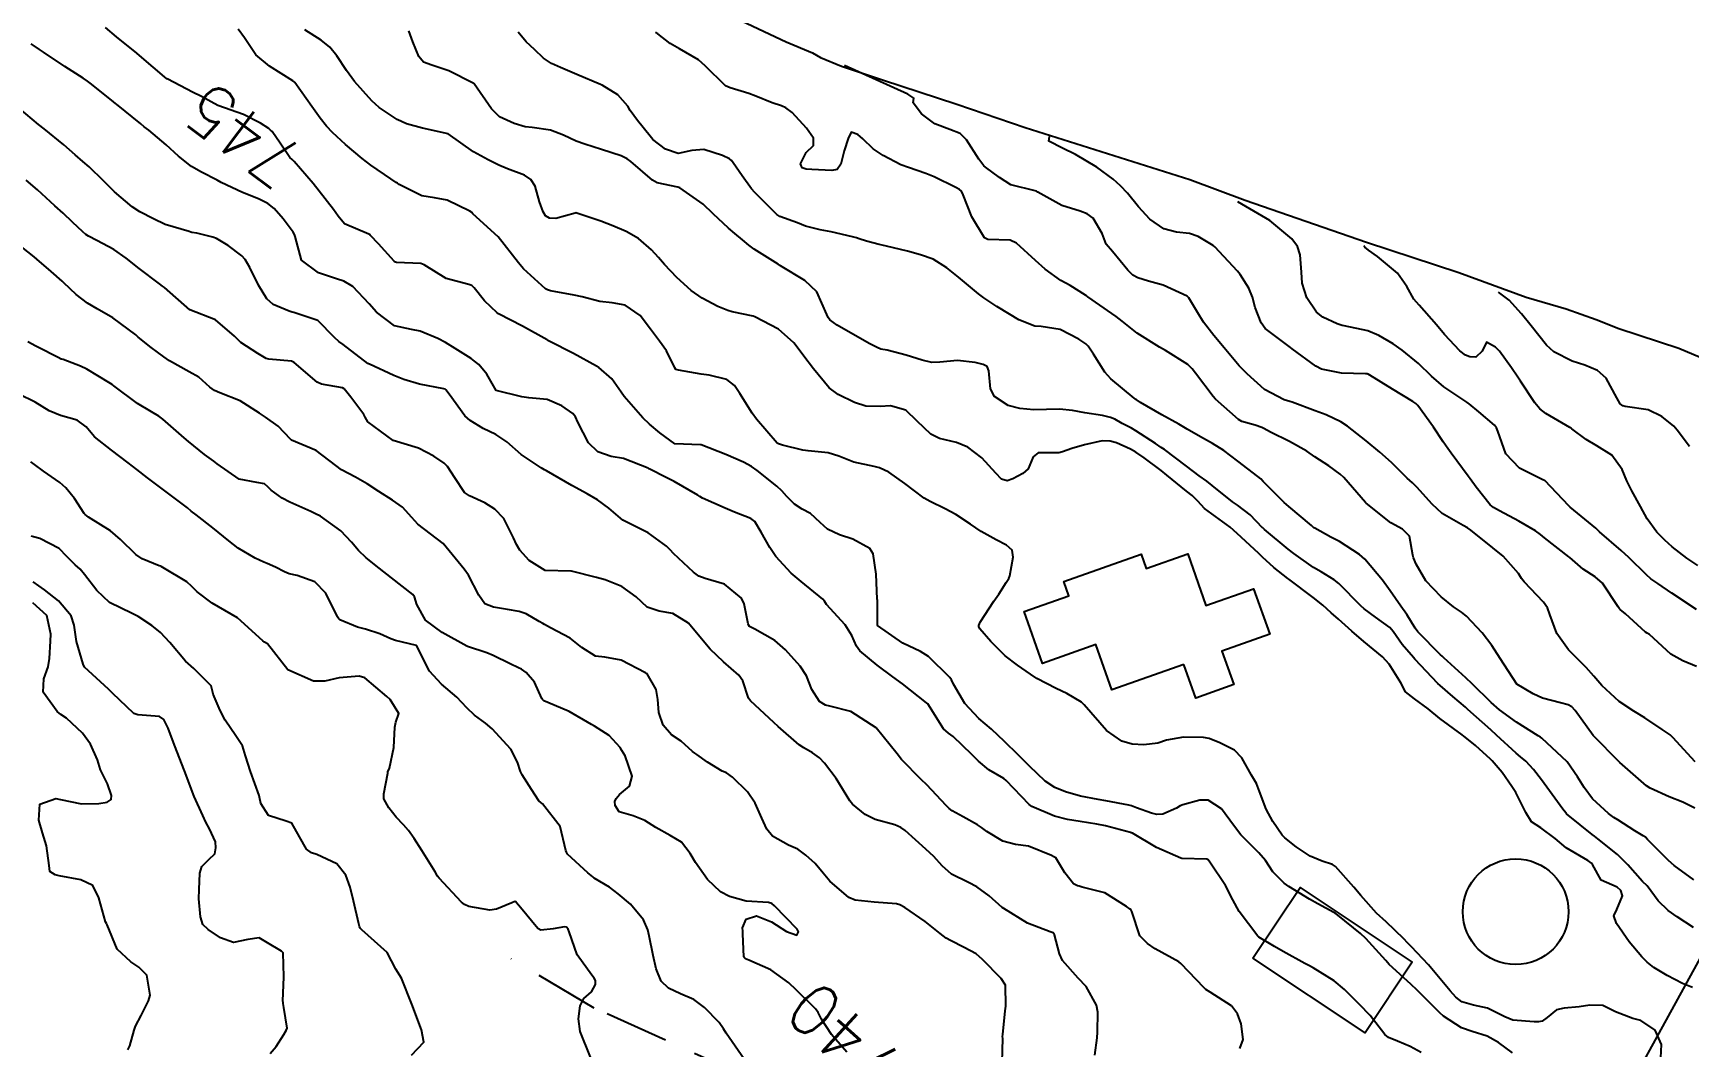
# Model space of a CAD drawing. Header units: metres. Extents: x 298520 to 308411, y 7433745 to 7450750.
# Drawn here: x 304179.2 to 304308.5, y 7440059.2 to 7440138.4 of the extents above; entities that cross this region are included whole.
import ezdxf
from ezdxf.enums import TextEntityAlignment as Align

# ---------------------------------------------------------------- set-up
doc = ezdxf.new("R2010")
doc.units = ezdxf.units.M
doc.header["$LTSCALE"] = 10
doc.linetypes.add('CONTINUO', pattern=[0])
doc.linetypes.add('DASHED', pattern=[0.75, 0.5, -0.25])
for name, color, linetype in [('Area', 45, 'Continuous'), ('Cotas', 45, 'Continuous'), ('Curvas de Nivel 1m', 11, 'Continuous'), ('Curvas de Nivel 5m', 15, 'Continuous'), ('Edificações', 30, 'Continuous'), ('TEXTO', 45, 'Continuous'), ('Vias Secundárias', 230, 'DASHED')]:
    doc.layers.add(name, color=color, linetype=linetype)
doc.styles.add('Style-STANDARD', font='STANDARD.shx')

msp = doc.modelspace()

# ---------------------------------------------------------------- linework, layer by layer
at = {"layer": 'Area'}
msp.add_polyline3d([(304192.37, 7440159.23, 748.29), (304238.03, 7440137.75, 767.82), (304240.08, 7440136.9, 768.57), (304240.71, 7440136.54, 768.82), (304242.34, 7440135.87, 768.87), (304245.54, 7440134.8, 760.14), (304251.34, 7440132.88, 751.9), (304256.68, 7440131.07, 762.43), (304269.55, 7440127, 765.91), (304273.88, 7440125.4, 765.26), (304283.35, 7440122.12, 768.08), (304290.55, 7440119.73, 771.17), (304295.82, 7440117.82, 759.25), (304298.94, 7440116.9, 769.52), (304301.3, 7440116.07, 772.12), (304303.06, 7440115.35, 773.03), (304307.75, 7440113.82, 772.36), (304309.9, 7440112.91, 755.92)], dxfattribs=at)
at = {"layer": 'Curvas de Nivel 1m', "flags": 128}
for points, elevation in [([(304306.31, 7440057.86), (304306.39, 7440059.43), (304305.91, 7440060.56), (304304.79, 7440061.29), (304304.14, 7440061.46), (304302.8, 7440061.99), (304301.8, 7440062.48), (304300.8, 7440062.49), (304299.95, 7440062.36), (304298.8, 7440062.27), (304298.19, 7440062.14), (304297.45, 7440061.53), (304297.07, 7440061.26), (304296.79, 7440061.21), (304296.45, 7440061.2), (304294.79, 7440061.34), (304294.16, 7440061.58), (304292.8, 7440062.26), (304291.71, 7440062.51), (304290.8, 7440062.76), (304290.32, 7440063.13), (304289.88, 7440063.62), (304288.83, 7440064.88), (304288.18, 7440065.65), (304286.86, 7440067.05), (304286.55, 7440067.36), (304286.26, 7440067.67), (304284.88, 7440069.01), (304284.14, 7440069.7), (304282.91, 7440071.06), (304282.36, 7440071.72), (304280.93, 7440073.33), (304280.69, 7440073.49), (304279.88, 7440073.75), (304278.94, 7440074.15), (304277.86, 7440074.86), (304276.96, 7440075.56), (304276.75, 7440075.78), (304276.03, 7440076.85), (304275.51, 7440077.8), (304275, 7440079.2), (304274.75, 7440079.81), (304274.36, 7440080.47), (304273.62, 7440081.82), (304273.04, 7440082.42), (304271.9, 7440082.99), (304271.05, 7440083.33), (304270.62, 7440083.42), (304269.05, 7440083.44), (304267.73, 7440083.21), (304267.04, 7440082.96), (304265.96, 7440082.83), (304265.04, 7440082.88), (304264.24, 7440083.12), (304263.05, 7440083.95), (304261.3, 7440085.97), (304261.08, 7440086.16), (304259.94, 7440086.84), (304259.1, 7440087.23), (304257.61, 7440088.01), (304257.11, 7440088.35), (304256.1, 7440089.05), (304255.13, 7440089.8), (304254.86, 7440090.04), (304254, 7440090.91), (304253.15, 7440091.9), (304253.06, 7440092.07), (304253.06, 7440092.17), (304253.16, 7440092.43), (304254.23, 7440094.05), (304254.62, 7440094.61), (304255.19, 7440095.51), (304255.4, 7440095.83), (304255.48, 7440096.04), (304255.75, 7440097.5), (304255.67, 7440098.04), (304255.23, 7440098.43), (304254.43, 7440098.86), (304253.24, 7440099.5), (304252.41, 7440100.08), (304251.26, 7440100.84), (304250.45, 7440101.28), (304249.27, 7440101.86), (304248.8, 7440102.12), (304247.28, 7440103.26), (304246.04, 7440104.15), (304245.3, 7440104.47), (304244.9, 7440104.57), (304243.3, 7440104.92), (304242.13, 7440105.38), (304241.31, 7440105.65), (304239.74, 7440105.81), (304239.32, 7440105.87), (304237.74, 7440106.25), (304237.41, 7440106.34), (304237.32, 7440106.4), (304235.7, 7440108.28), (304235.35, 7440108.75), (304234.4, 7440110.29), (304233.99, 7440110.92), (304233.38, 7440111.38), (304232, 7440111.71), (304231.39, 7440111.8), (304229.62, 7440112.12), (304229.39, 7440112.17), (304229.33, 7440112.29), (304229.3, 7440112.35), (304228.68, 7440113.63), (304228.13, 7440114.37), (304227.43, 7440115.32), (304226.61, 7440116.39), (304225.45, 7440117.19), (304224.42, 7440117.38), (304223.45, 7440117.48), (304222.07, 7440117.83), (304221.46, 7440117.98), (304219.62, 7440118.31), (304219.46, 7440118.36), (304219.38, 7440118.39), (304219.21, 7440118.47), (304217.49, 7440120.03), (304217.1, 7440120.5), (304215.51, 7440122.52), (304213.53, 7440124.33), (304213.44, 7440124.45), (304213.32, 7440124.54), (304211.55, 7440125.39), (304210.55, 7440125.58), (304209.55, 7440125.72), (304207.8, 7440126.62), (304207.66, 7440126.71), (304207.56, 7440126.77), (304207.14, 7440127.05), (304205.58, 7440128.13), (304204.89, 7440128.65), (304203.6, 7440129.74), (304202.59, 7440130.68), (304202.11, 7440131.18), (304201.62, 7440131.79), (304200.97, 7440132.7), (304199.65, 7440134.57), (304199.58, 7440134.64), (304199.47, 7440134.71), (304197.67, 7440135.85), (304196.58, 7440136.75), (304195.7, 7440138.07), (304195.21, 7440138.76)], 746), ([(304308.82, 7440063.88), (304308.03, 7440064.2), (304306.83, 7440064.82), (304305.8, 7440065.44), (304305.26, 7440065.86), (304304.85, 7440066.27), (304303.86, 7440067.46), (304302.88, 7440068.89), (304302.66, 7440069.47), (304302.9, 7440069.98), (304303.35, 7440071.03), (304303.21, 7440071.47), (304302.92, 7440071.72), (304301.69, 7440072.26), (304301, 7440073.5), (304300.93, 7440073.59), (304300.65, 7440073.79), (304298.95, 7440074.8), (304298.08, 7440075.53), (304296.97, 7440076.36), (304296.23, 7440076.81), (304295.79, 7440077.56), (304295.01, 7440079.12), (304294.71, 7440079.57), (304293.94, 7440080.67), (304293.17, 7440081.59), (304293.03, 7440081.73), (304291.87, 7440082.78), (304291.05, 7440083.43), (304290.95, 7440083.51), (304290.83, 7440083.61), (304289.07, 7440084.89), (304288.16, 7440085.65), (304287.09, 7440086.42), (304286.4, 7440086.97), (304286.02, 7440087.68), (304285.12, 7440089.15), (304284.59, 7440089.7), (304283.14, 7440090.9), (304282.21, 7440091.72), (304281.16, 7440092.65), (304280.59, 7440093.16), (304279.94, 7440093.75), (304279.18, 7440094.36), (304277.29, 7440095.78), (304277.2, 7440095.84), (304276.12, 7440096.7), (304275.22, 7440097.5), (304275.06, 7440097.65), (304274.9, 7440097.8), (304273.25, 7440099.36), (304272.69, 7440099.84), (304271.26, 7440100.88), (304270.7, 7440101.29), (304270.17, 7440101.87), (304269.72, 7440102.31), (304269.28, 7440102.65), (304267.75, 7440103.9), (304267.3, 7440104.26), (304265.97, 7440105.25), (304265.32, 7440105.71), (304264.91, 7440105.93), (304263.81, 7440106.42), (304263.33, 7440106.57), (304262.7, 7440106.59), (304261.33, 7440106.27), (304260.32, 7440105.98), (304259.59, 7440105.72), (304259.32, 7440105.66), (304257.7, 7440105.64), (304257.31, 7440105.35), (304256.91, 7440104.41), (304256.51, 7440104.03), (304255.71, 7440103.61), (304255.29, 7440103.46), (304254.83, 7440103.59), (304254.39, 7440104.05), (304253.31, 7440105.27), (304252.21, 7440106.08), (304251.33, 7440106.45), (304250, 7440106.78), (304249.33, 7440107.1), (304248.25, 7440108.13), (304247.36, 7440108.97), (304246.18, 7440109.33), (304245.36, 7440109.27), (304244.23, 7440109.3), (304243.36, 7440109.59), (304242.09, 7440110.2), (304241.38, 7440110.74), (304240.14, 7440112.22), (304239.4, 7440113.21), (304238.96, 7440113.79), (304238.62, 7440114.24), (304237.43, 7440115.31), (304235.56, 7440116.28), (304235.44, 7440116.32), (304233.81, 7440116.67), (304233.45, 7440116.77), (304232.68, 7440117.09), (304231.46, 7440117.73), (304230.59, 7440118.34), (304229.48, 7440119.36), (304228.52, 7440120.36), (304228.04, 7440120.91), (304227.5, 7440121.5), (304226.49, 7440122.39), (304225.52, 7440122.95), (304224.49, 7440123.38), (304223.53, 7440123.76), (304221.6, 7440124.39), (304221.53, 7440124.38), (304220.03, 7440123.96), (304219.53, 7440123.98), (304219.23, 7440124.17), (304219.04, 7440124.48), (304218.76, 7440125.26), (304218.41, 7440126.49), (304218.08, 7440127.01), (304217.57, 7440127.34), (304216.25, 7440127.84), (304215.58, 7440128.12), (304214.73, 7440128.53), (304213.59, 7440129.17), (304211.61, 7440130.57), (304209.62, 7440131.02), (304208.36, 7440131.35), (304207.62, 7440131.68), (304206.22, 7440132.63), (304205.64, 7440133.14), (304204.3, 7440134.65), (304203.67, 7440135.52), (304202.92, 7440136.67), (304202.36, 7440137.35), (304201.69, 7440137.89), (304200.43, 7440138.7)], 747), ([(304308.88, 7440068.57), (304307.61, 7440069.41), (304306.9, 7440069.9), (304306.12, 7440070.65), (304305.57, 7440071.44), (304305.28, 7440071.81), (304304.92, 7440072.17), (304303.75, 7440073.46), (304302.95, 7440074.28), (304301.43, 7440075.49), (304301.16, 7440075.69), (304300.97, 7440075.83), (304300.05, 7440076.58), (304298.98, 7440077.46), (304298.92, 7440077.52), (304298.69, 7440077.82), (304297.44, 7440079.54), (304297.02, 7440080.11), (304296.39, 7440080.91), (304295.79, 7440081.56), (304295.38, 7440081.91), (304295.04, 7440082.2), (304293.51, 7440083.59), (304293.06, 7440084), (304291.26, 7440085.61), (304291.08, 7440085.77), (304290.09, 7440086.62), (304289.1, 7440087.47), (304288.93, 7440087.64), (304287.13, 7440089.52), (304287.01, 7440089.66), (304286.14, 7440090.68), (304285.43, 7440091.69), (304285.31, 7440091.85), (304285.16, 7440092), (304284.05, 7440092.81), (304283.17, 7440093.47), (304282.9, 7440093.71), (304281.2, 7440095.43), (304280.82, 7440095.74), (304279.8, 7440096.35), (304279.21, 7440096.7), (304277.67, 7440097.78), (304277.23, 7440098.13), (304275.39, 7440099.66), (304275.25, 7440099.78), (304275.23, 7440099.8), (304274.25, 7440100.81), (304273.27, 7440101.56), (304272.89, 7440101.83), (304271.29, 7440103.11), (304270.87, 7440103.44), (304270.29, 7440103.86), (304269.3, 7440104.61), (304267.56, 7440105.9), (304267.32, 7440106.06), (304266.86, 7440106.37), (304265.34, 7440107.38), (304264.99, 7440107.58), (304264.26, 7440107.94), (304263.68, 7440108.27), (304263.35, 7440108.42), (304262.73, 7440108.57), (304261.36, 7440108.78), (304260.38, 7440108.96), (304259.36, 7440109.06), (304258.34, 7440109.03), (304257.36, 7440109.02), (304256.27, 7440109.12), (304255.36, 7440109.36), (304254.29, 7440110.06), (304253.97, 7440110.65), (304253.86, 7440112.06), (304253.73, 7440112.4), (304253.4, 7440112.55), (304252.77, 7440112.7), (304251.4, 7440112.87), (304250.01, 7440112.72), (304249.4, 7440112.7), (304248.63, 7440112.9), (304247.4, 7440113.29), (304245.9, 7440113.66), (304245.41, 7440113.76), (304245.12, 7440113.87), (304244.54, 7440114.17), (304243.42, 7440114.81), (304242.01, 7440115.63), (304241.44, 7440116.03), (304241.3, 7440116.21), (304241.2, 7440116.45), (304240.41, 7440118.22), (304239.48, 7440119.1), (304237.57, 7440120.26), (304237.52, 7440120.29), (304237.49, 7440120.3), (304237.38, 7440120.38), (304235.51, 7440121.56), (304235.09, 7440121.87), (304234.61, 7440122.29), (304234, 7440122.79), (304233.52, 7440123.19), (304232.32, 7440124.32), (304231.54, 7440125.07), (304229.72, 7440126.35), (304229.56, 7440126.4), (304227.94, 7440126.75), (304227.57, 7440126.94), (304225.88, 7440128.4), (304225.59, 7440128.63), (304225.14, 7440128.86), (304223.6, 7440129.34), (304222.29, 7440129.76), (304221.61, 7440130.01), (304220.62, 7440130.46), (304219.62, 7440130.86), (304218.18, 7440131.06), (304217.62, 7440131.13), (304216.76, 7440131.37), (304215.63, 7440131.91), (304214.99, 7440132.53), (304213.65, 7440134.47), (304213.61, 7440134.5), (304213.56, 7440134.54), (304211.67, 7440135.5), (304210.33, 7440135.93), (304209.68, 7440136.17), (304209.33, 7440136.6), (304208.85, 7440137.76), (304208.55, 7440138.61)], 748), ([(304308.92, 7440072.3), (304307.38, 7440073.42), (304306.94, 7440073.8), (304305.31, 7440075.44), (304305.14, 7440075.62), (304304.97, 7440075.74), (304304.32, 7440076.11), (304302.98, 7440076.97), (304302.67, 7440077.17), (304302.24, 7440077.48), (304301, 7440078.63), (304300.34, 7440079.5), (304299.84, 7440080.33), (304299.03, 7440081.52), (304297.05, 7440083.36), (304296.95, 7440083.44), (304296.77, 7440083.54), (304295.07, 7440084.61), (304293.74, 7440085.58), (304293.09, 7440086.15), (304291.6, 7440087.61), (304291.11, 7440088.08), (304289.38, 7440089.64), (304289.25, 7440089.76), (304289.14, 7440089.86), (304287.35, 7440091.66), (304287.16, 7440091.94), (304286.51, 7440093.02), (304286.04, 7440093.68), (304285.19, 7440094.88), (304284.6, 7440095.7), (304283.22, 7440097.34), (304282.8, 7440097.71), (304281.23, 7440098.71), (304280.57, 7440099.07), (304279.3, 7440099.76), (304279.24, 7440099.8), (304279.04, 7440099.97), (304277.27, 7440101.47), (304276.91, 7440101.78), (304275.29, 7440103.42), (304275.09, 7440103.61), (304274.85, 7440103.81), (304273.31, 7440104.99), (304272.2, 7440105.84), (304271.33, 7440106.38), (304270.37, 7440106.9), (304269.34, 7440107.51), (304268.7, 7440107.89), (304267.35, 7440108.63), (304265.69, 7440109.59), (304265.36, 7440109.81), (304265.29, 7440109.85), (304265.19, 7440109.92), (304263.39, 7440111.43), (304262.91, 7440111.95), (304262.02, 7440113.35), (304261.62, 7440113.97), (304261.42, 7440114.16), (304260.87, 7440114.53), (304259.43, 7440115.28), (304257.93, 7440115.52), (304257.44, 7440115.54), (304256.19, 7440116.03), (304255.45, 7440116.47), (304254.48, 7440117.08), (304253.46, 7440117.76), (304253.05, 7440118.07), (304251.48, 7440119.38), (304250.58, 7440120.1), (304249.49, 7440120.77), (304248.5, 7440121.13), (304247.5, 7440121.41), (304245.86, 7440121.8), (304245.51, 7440121.87), (304245.27, 7440121.92), (304244.3, 7440122.18), (304243.71, 7440122.38), (304243.52, 7440122.44), (304243.19, 7440122.52), (304241.52, 7440122.91), (304240.67, 7440123.08), (304239.52, 7440123.37), (304238.89, 7440123.61), (304237.53, 7440124.12), (304237.29, 7440124.26), (304235.56, 7440125.98), (304235.31, 7440126.28), (304234.58, 7440127.3), (304233.87, 7440128.31), (304233.75, 7440128.48), (304233.59, 7440128.63), (304233.04, 7440128.87), (304231.59, 7440129.35), (304230.66, 7440129.27), (304229.59, 7440129.03), (304228.59, 7440129.36), (304227.61, 7440130.14), (304227.39, 7440130.38), (304226.4, 7440131.62), (304225.84, 7440132.4), (304225.64, 7440132.73), (304224.87, 7440133.63), (304223.65, 7440134.37), (304223.51, 7440134.43), (304221.66, 7440135.2), (304220.4, 7440135.74), (304219.68, 7440136.07), (304219.07, 7440136.48), (304218.35, 7440137.15), (304217.7, 7440137.77), (304217.08, 7440138.51)], 749), ([(304287.62, 7440058.79), (304286.77, 7440059.28), (304285.76, 7440059.68), (304285.06, 7440059.97), (304284.78, 7440060.22), (304283.64, 7440061.7), (304282.8, 7440062.56), (304281.62, 7440063.72), (304280.82, 7440064.41), (304279.17, 7440065.42), (304278.84, 7440065.6), (304278.54, 7440065.76), (304276.85, 7440066.68), (304276.15, 7440067.09), (304274.95, 7440067.81), (304274.86, 7440067.88), (304273.41, 7440069.82), (304272.9, 7440070.74), (304272.33, 7440071.84), (304271.11, 7440073.67), (304270.98, 7440073.85), (304270.93, 7440073.89), (304270.87, 7440073.91), (304268.93, 7440073.95), (304268.84, 7440073.98), (304266.95, 7440074.83), (304265.08, 7440075.93), (304264.99, 7440075.96), (304264.96, 7440075.97), (304264.91, 7440075.98), (304262.97, 7440076.5), (304262.28, 7440076.65), (304260.97, 7440076.86), (304259.99, 7440077), (304258.98, 7440077.27), (304257.2, 7440078.02), (304256.99, 7440078.17), (304255.21, 7440080.04), (304255.01, 7440080.2), (304253.85, 7440080.89), (304253.03, 7440081.56), (304252.52, 7440082.08), (304251.05, 7440083.48), (304250.7, 7440083.75), (304250.31, 7440084.1), (304249.08, 7440086.03), (304248.99, 7440086.12), (304247.1, 7440087.6), (304246.36, 7440088.15), (304245.12, 7440089.07), (304243.77, 7440090.18), (304243.5, 7440090.55), (304243.14, 7440091.37), (304242.63, 7440092.2), (304241.17, 7440093.8), (304241.01, 7440094.05), (304240.87, 7440094.21), (304239.19, 7440095.61), (304238.41, 7440096.25), (304237.22, 7440097.54), (304236.74, 7440098.26), (304236.07, 7440099.44), (304235.56, 7440100.28), (304235.26, 7440100.52), (304233.98, 7440101.02), (304233.26, 7440101.32), (304231.48, 7440102.12), (304231.27, 7440102.23), (304231.11, 7440102.33), (304229.28, 7440103.41), (304228.65, 7440103.72), (304227.36, 7440104.38), (304227.29, 7440104.41), (304227.23, 7440104.44), (304225.31, 7440105.21), (304224.35, 7440105.37), (304223.31, 7440105.72), (304222.59, 7440106.44), (304221.74, 7440108.04), (304221.56, 7440108.45), (304221.35, 7440108.71), (304220.5, 7440109.31), (304219.36, 7440109.81), (304217.92, 7440109.94), (304217.37, 7440110.02), (304215.37, 7440110.52), (304214.64, 7440111.79), (304214, 7440112.54), (304213.67, 7440112.82), (304213.4, 7440113.02), (304212.17, 7440113.79), (304211.41, 7440114.26), (304210.8, 7440114.58), (304209.42, 7440115.15), (304208.75, 7440115.28), (304207.43, 7440115.58), (304206.01, 7440116.63), (304205.45, 7440117.28), (304204.16, 7440118.65), (304203.47, 7440119.06), (304202.9, 7440119.24), (304201.48, 7440119.72), (304200.17, 7440120.7), (304199.66, 7440122.56), (304199.62, 7440122.71), (304199.51, 7440122.88), (304198.72, 7440123.92), (304198.03, 7440124.73), (304197.54, 7440125.14), (304196.79, 7440125.5), (304195.55, 7440126), (304193.88, 7440126.78), (304193.56, 7440126.94), (304192.35, 7440127.57), (304191.57, 7440128.01), (304190.54, 7440128.82), (304189.6, 7440129.71), (304188.23, 7440130.85), (304187.88, 7440131.12), (304187.62, 7440131.34), (304185.72, 7440132.88), (304185.63, 7440132.95), (304185.33, 7440133.19), (304183.65, 7440134.53), (304183.44, 7440134.69), (304183.11, 7440134.91), (304181.67, 7440135.84), (304180, 7440136.95), (304179.69, 7440137.17), (304179.03, 7440137.61)], 744), ([(304309.03, 7440081.52), (304307.28, 7440083.42), (304307.06, 7440083.62), (304306.45, 7440084.04), (304305.08, 7440084.96), (304304.23, 7440085.46), (304303.09, 7440086.23), (304301.74, 7440087.48), (304301.11, 7440088.19), (304300.5, 7440088.88), (304299.88, 7440089.51), (304299.13, 7440090.27), (304298.22, 7440091.53), (304297.67, 7440093.03), (304297.49, 7440093.54), (304297.18, 7440093.98), (304295.66, 7440095.56), (304295.46, 7440095.82), (304295.21, 7440096.21), (304294.02, 7440097.58), (304293.23, 7440098.22), (304291.5, 7440099.61), (304291.25, 7440099.79), (304290.89, 7440099.98), (304289.26, 7440100.92), (304288.49, 7440101.65), (304287.29, 7440102.98), (304286.93, 7440103.31), (304286.52, 7440103.67), (304285.31, 7440104.89), (304284.4, 7440105.7), (304283.33, 7440106.58), (304281.87, 7440107.72), (304281.35, 7440108.06), (304280.21, 7440108.61), (304279.35, 7440108.94), (304277.53, 7440109.61), (304277.36, 7440109.67), (304276.92, 7440109.78), (304275.37, 7440110.59), (304274.02, 7440111.82), (304273.71, 7440112.14), (304273.4, 7440112.45), (304272.22, 7440113.84), (304271.43, 7440114.82), (304270.62, 7440115.86), (304270.18, 7440116.59), (304269.46, 7440117.77), (304269.33, 7440117.88), (304267.47, 7440118.76), (304266.32, 7440119.07), (304265.48, 7440119.31), (304265.09, 7440119.53), (304264.7, 7440119.93), (304263.5, 7440121.39), (304263.02, 7440121.95), (304262.7, 7440122.78), (304261.99, 7440123.97), (304261.54, 7440124.33), (304260.98, 7440124.54), (304259.55, 7440124.97), (304257.68, 7440126.02), (304257.56, 7440126.08), (304257.48, 7440126.11), (304255.57, 7440126.59), (304254.68, 7440127.16), (304253.58, 7440127.97), (304253.46, 7440128.07), (304253.08, 7440128.58), (304252.1, 7440130.09), (304251.61, 7440130.6), (304250.81, 7440130.9), (304249.62, 7440131.35), (304248.59, 7440132.13), (304247.93, 7440132.99), (304247.98, 7440133.35), (304247.51, 7440133.67), (304242.57, 7440135.9)], 751), ([(304273.46, 7440059.12), (304273.71, 7440059.82), (304273.55, 7440061.05), (304273.26, 7440061.83), (304272.8, 7440062.45), (304271.13, 7440063.52), (304270.81, 7440063.72), (304270.74, 7440063.78), (304270.67, 7440063.85), (304268.84, 7440065.76), (304268.69, 7440065.88), (304266.85, 7440066.91), (304266.25, 7440067.31), (304265.64, 7440067.92), (304265.01, 7440069.81), (304264.96, 7440069.93), (304264.93, 7440069.97), (304264.89, 7440070), (304264.61, 7440070.22), (304262.91, 7440071.27), (304261.14, 7440071.73), (304260.91, 7440071.79), (304260.77, 7440071.83), (304260.47, 7440071.98), (304259.78, 7440072.84), (304259.07, 7440074), (304258.93, 7440074.1), (304258.74, 7440074.2), (304256.95, 7440074.92), (304255.92, 7440075.06), (304254.95, 7440075.32), (304253.68, 7440076.06), (304253.28, 7440076.38), (304252.97, 7440076.6), (304251.84, 7440077.21), (304250.98, 7440077.69), (304250.75, 7440077.86), (304250.52, 7440078.1), (304249.01, 7440079.72), (304248.56, 7440080.12), (304247.03, 7440081.69), (304246.68, 7440082.14), (304245.05, 7440084.16), (304243.07, 7440085.45), (304241.43, 7440085.86), (304241.08, 7440085.94), (304240.62, 7440086.22), (304240.02, 7440087.15), (304239.61, 7440088.23), (304239.11, 7440088.99), (304237.96, 7440090.25), (304237.14, 7440091), (304235.56, 7440091.87), (304235.15, 7440092.08), (304235.07, 7440092.2), (304235.05, 7440092.28), (304234.74, 7440093.86), (304234.53, 7440094.29), (304233.19, 7440095.38), (304231.69, 7440095.83), (304231.2, 7440096.02), (304230.77, 7440096.33), (304229.22, 7440097.79), (304228.95, 7440098.08), (304228.66, 7440098.36), (304227.24, 7440099.41), (304225.25, 7440100.4), (304224.16, 7440101.32), (304223.27, 7440101.97), (304222.48, 7440102.44), (304221.28, 7440103.1), (304219.79, 7440103.96), (304219.29, 7440104.25), (304219.15, 7440104.33), (304218.88, 7440104.48), (304217.31, 7440105.52), (304216.21, 7440106.51), (304215.33, 7440107.07), (304214.34, 7440107.54), (304213.34, 7440108.17), (304212.92, 7440108.55), (304211.7, 7440110.24), (304211.44, 7440110.57), (304211.37, 7440110.63), (304211.28, 7440110.66), (304209.38, 7440111.01), (304208.15, 7440111.38), (304207.38, 7440111.7), (304205.46, 7440112.57), (304205.39, 7440112.61), (304205.35, 7440112.64), (304203.41, 7440114.12), (304203.08, 7440114.34), (304202.73, 7440114.67), (304201.43, 7440115.99), (304199.55, 7440116.6), (304199.44, 7440116.63), (304199.19, 7440116.71), (304197.94, 7440117.23), (304197.45, 7440117.68), (304196.8, 7440118.75), (304196.11, 7440120.12), (304195.76, 7440120.76), (304195.5, 7440121.05), (304194.42, 7440121.85), (304193.51, 7440122.4), (304193.24, 7440122.51), (304191.97, 7440122.8), (304191.58, 7440122.87), (304191.51, 7440122.89), (304191.39, 7440122.93), (304189.52, 7440123.49), (304188.6, 7440123.92), (304187.53, 7440124.49), (304186.94, 7440124.87), (304185.55, 7440126.04), (304184.68, 7440126.89), (304183.57, 7440127.99), (304183.08, 7440128.41), (304182.49, 7440128.92), (304181.59, 7440129.71), (304180.05, 7440130.95), (304179.62, 7440131.3), (304177.63, 7440132.97)], 743), ([(304309.12, 7440088.96), (304308.06, 7440089.41), (304307.13, 7440089.91), (304305.45, 7440091.45), (304305.27, 7440091.57), (304305.15, 7440091.65), (304303.58, 7440093.06), (304303.17, 7440093.42), (304303.12, 7440093.47), (304303.02, 7440093.62), (304301.79, 7440095.48), (304301.21, 7440095.97), (304300.28, 7440096.57), (304299.22, 7440097.47), (304299.16, 7440097.52), (304297.24, 7440099.02), (304296.95, 7440099.26), (304296.56, 7440099.55), (304295.25, 7440100.31), (304293.74, 7440101.11), (304293.27, 7440101.37), (304293, 7440101.59), (304291.91, 7440102.98), (304291.45, 7440103.61), (304291.3, 7440103.83), (304289.97, 7440105.63), (304289.69, 7440106), (304289.33, 7440106.5), (304288.58, 7440107.65), (304287.36, 7440109.35), (304287.21, 7440109.51), (304286.98, 7440109.67), (304285.38, 7440110.63), (304283.61, 7440111.71), (304283.48, 7440111.79), (304283.39, 7440111.83), (304283.27, 7440111.83), (304281.39, 7440111.88), (304279.84, 7440112.19), (304279.4, 7440112.42), (304277.54, 7440113.78), (304277.41, 7440113.88), (304277.09, 7440114.11), (304275.44, 7440115.35), (304275.11, 7440115.8), (304274.65, 7440117.01), (304274.44, 7440117.82), (304274.16, 7440118.51), (304273.48, 7440119.57), (304273.28, 7440119.83), (304271.51, 7440121.73), (304271.37, 7440121.85), (304270.21, 7440122.56), (304269.52, 7440122.79), (304268.51, 7440122.9), (304267.53, 7440123.15), (304266.43, 7440123.91), (304265.55, 7440124.88), (304264.68, 7440125.93), (304264.14, 7440126.51), (304263.57, 7440127.03), (304262.29, 7440127.96), (304260.62, 7440128.96), (304259.6, 7440129.44), (304258.53, 7440130.01), (304258.58, 7440130.35)], 752), ([(304262.12, 7440058.59), (304262.3, 7440059.95), (304262.34, 7440060.39), (304262.35, 7440061.95), (304262.25, 7440062.5), (304261.46, 7440063.96), (304260.82, 7440064.61), (304259.61, 7440065.99), (304259.38, 7440066.52), (304258.99, 7440068), (304258.87, 7440068.14), (304258.64, 7440068.23), (304256.88, 7440068.91), (304255.02, 7440070.04), (304254.89, 7440070.14), (304253.88, 7440071.03), (304252.91, 7440071.75), (304252.25, 7440072.08), (304250.92, 7440072.74), (304250.21, 7440073.39), (304249.54, 7440074.11), (304248.94, 7440074.68), (304247.3, 7440076.14), (304246.97, 7440076.39), (304246.51, 7440076.6), (304244.97, 7440077.01), (304244.2, 7440077.4), (304243.2, 7440078.19), (304242.99, 7440078.47), (304241.91, 7440080.2), (304241.02, 7440081.41), (304240.63, 7440081.81), (304240.08, 7440082.22), (304239.4, 7440082.6), (304239.04, 7440082.83), (304237.39, 7440084.26), (304237.06, 7440084.59), (304235.22, 7440086.28), (304235.08, 7440086.49), (304234.64, 7440087.83), (304234.31, 7440088.29), (304233.12, 7440089.32), (304232.08, 7440090.32), (304231.14, 7440091.44), (304230.38, 7440092.34), (304229.16, 7440093.11), (304228.09, 7440093.29), (304227.17, 7440093.6), (304226.31, 7440094.39), (304225.18, 7440095.2), (304223.89, 7440095.73), (304223.2, 7440095.92), (304221.25, 7440096.4), (304221.2, 7440096.41), (304219.2, 7440096.47), (304217.95, 7440097.23), (304217.22, 7440098.05), (304216.96, 7440098.5), (304216.72, 7440099.01), (304215.96, 7440100.51), (304215.26, 7440101.24), (304214.47, 7440101.74), (304213.27, 7440102.28), (304212.9, 7440102.55), (304212.14, 7440103.7), (304211.57, 7440104.57), (304211.3, 7440104.83), (304210.49, 7440105.39), (304209.31, 7440106.02), (304207.32, 7440106.62), (304205.34, 7440108.06), (304205.13, 7440108.43), (304205.02, 7440108.64), (304204.01, 7440110.01), (304203.48, 7440110.66), (304203.37, 7440110.73), (304201.71, 7440111.02), (304201.38, 7440111.18), (304199.58, 7440112.71), (304199.39, 7440112.8), (304197.62, 7440112.96), (304197.4, 7440113.03), (304196.74, 7440113.4), (304195.41, 7440114.28), (304194.92, 7440114.76), (304193.43, 7440116.03), (304191.44, 7440116.81), (304189.46, 7440118.57), (304189.31, 7440118.68), (304189.06, 7440118.84), (304187.48, 7440120.06), (304186.46, 7440120.87), (304185.5, 7440121.53), (304184.16, 7440122.24), (304183.51, 7440122.57), (304183.31, 7440122.7), (304183.08, 7440122.91), (304182.28, 7440123.68), (304181.53, 7440124.36), (304180.89, 7440124.94), (304179.55, 7440126.2), (304178.64, 7440126.96)], 742), ([(304309.13, 7440093.4), (304307.19, 7440094.69), (304306.1, 7440095.44), (304305.57, 7440095.81), (304305.21, 7440096.11), (304303.85, 7440097.46), (304303.23, 7440098.03), (304301.56, 7440099.49), (304301.25, 7440099.76), (304299.84, 7440100.94), (304299.27, 7440101.41), (304299.15, 7440101.52), (304297.29, 7440103.48), (304297.26, 7440103.5), (304297.13, 7440103.54), (304295.31, 7440104.46), (304294.24, 7440105.58), (304293.6, 7440107.33), (304293.5, 7440107.59), (304293.35, 7440107.81), (304292.12, 7440108.84), (304291.36, 7440109.47), (304291.29, 7440109.53), (304291.18, 7440109.61), (304289.38, 7440110.8), (304288.43, 7440111.65), (304287.4, 7440112.64), (304286.13, 7440113.67), (304285.42, 7440114.16), (304284.3, 7440114.82), (304283.44, 7440115.19), (304281.6, 7440115.57), (304281.44, 7440115.6), (304281.07, 7440115.74), (304279.95, 7440116.25), (304279.45, 7440116.63), (304278.69, 7440117.77), (304278.33, 7440118.91), (304278.26, 7440119.77), (304278.16, 7440121.12), (304277.95, 7440121.78), (304277.52, 7440122.37), (304275.8, 7440123.8), (304273.29, 7440125.25)], 753), ([(304254.89, 7440058.05), (304254.93, 7440059.89), (304254.92, 7440060.05), (304254.93, 7440060.2), (304255.13, 7440062.05), (304255.17, 7440062.42), (304255.14, 7440064.05), (304254.82, 7440064.59), (304253.35, 7440066.06), (304252.85, 7440066.5), (304251.93, 7440067), (304250.86, 7440067.54), (304250.51, 7440067.74), (304250.04, 7440068.1), (304248.88, 7440069.03), (304247.28, 7440070.14), (304246.89, 7440070.34), (304246.63, 7440070.41), (304244.9, 7440070.55), (304243.42, 7440070.7), (304242.9, 7440070.92), (304241.43, 7440072.2), (304240.92, 7440072.81), (304240.28, 7440073.57), (304239.55, 7440074.23), (304238.94, 7440074.68), (304238.19, 7440075), (304236.95, 7440075.69), (304236.52, 7440076.26), (304236.12, 7440077.12), (304235.6, 7440078.27), (304235, 7440079.16), (304233.82, 7440080.3), (304233.35, 7440080.64), (304233.02, 7440080.79), (304231.87, 7440081.48), (304231.03, 7440082.09), (304230.89, 7440082.19), (304230.71, 7440082.33), (304229.81, 7440083.12), (304229.05, 7440083.63), (304228.4, 7440084.37), (304228.07, 7440085.37), (304227.99, 7440086.37), (304227.87, 7440087.15), (304227.16, 7440088.38), (304227.1, 7440088.42), (304227.02, 7440088.47), (304225.12, 7440089.45), (304223.85, 7440089.69), (304223.12, 7440089.77), (304222.05, 7440090.44), (304221.14, 7440091.16), (304219.62, 7440091.99), (304219.15, 7440092.23), (304219, 7440092.32), (304218.73, 7440092.48), (304217.72, 7440093.06), (304217.16, 7440093.25), (304216.25, 7440093.42), (304215.16, 7440093.59), (304214.49, 7440093.85), (304214.02, 7440094.54), (304213.2, 7440096.1), (304212.87, 7440096.55), (304211.22, 7440098.57), (304209.25, 7440100.08), (304208.79, 7440100.6), (304208.06, 7440101.4), (304207.27, 7440101.95), (304206.2, 7440102.63), (304205.28, 7440103.23), (304204.37, 7440103.74), (304203.29, 7440104.33), (304202.83, 7440104.67), (304201.31, 7440105.84), (304199.38, 7440106.65), (304199.32, 7440106.68), (304199.29, 7440106.71), (304198.33, 7440107.73), (304197.34, 7440108.43), (304196.87, 7440108.74), (304195.36, 7440109.7), (304193.79, 7440110.35), (304193.37, 7440110.52), (304193, 7440110.79), (304192.14, 7440111.56), (304191.38, 7440111.99), (304189.86, 7440112.83), (304189.4, 7440113.14), (304188.42, 7440113.87), (304187.41, 7440114.69), (304187.21, 7440114.86), (304185.43, 7440116.19), (304184.21, 7440116.89), (304183.45, 7440117.33), (304182.55, 7440118.01), (304181.59, 7440118.93), (304181.46, 7440119.05), (304180.6, 7440119.82), (304179.49, 7440120.79), (304179.28, 7440120.95), (304178.29, 7440121.75)], 741), ([(304309.22, 7440096.86), (304308.36, 7440097.41), (304307.23, 7440098.3), (304306.65, 7440098.84), (304306.03, 7440099.44), (304305.26, 7440100.5), (304304.75, 7440101.46), (304304.08, 7440102.67), (304303.68, 7440103.47), (304303.31, 7440104.35), (304302.5, 7440105.48), (304301.33, 7440106.2), (304300.51, 7440106.68), (304299.4, 7440107.52), (304299.37, 7440107.55), (304299.34, 7440107.57), (304299.23, 7440107.63), (304297.35, 7440108.72), (304296.9, 7440109.09), (304296.5, 7440109.55), (304295.39, 7440111.24), (304295.18, 7440111.57), (304294.68, 7440112.3), (304293.73, 7440113.59), (304293.42, 7440113.9), (304292.73, 7440114.29), (304292.39, 7440113.6), (304291.88, 7440113.13), (304291.41, 7440113.15), (304291.09, 7440113.29), (304290.65, 7440113.62), (304289.43, 7440114.9), (304288.82, 7440115.65), (304287.46, 7440117.19), (304287.05, 7440117.66), (304286.5, 7440118.65), (304285.78, 7440119.68), (304284.22, 7440120.98), (304283.51, 7440121.48), (304283.22, 7440121.71), (304283.15, 7440121.83)], 754), ([(304234.74, 7440058.28), (304233.32, 7440060.3), (304233.12, 7440060.65), (304232.78, 7440061.15), (304231.64, 7440062.32), (304230.8, 7440062.94), (304229.76, 7440063.39), (304228.82, 7440063.83), (304228.25, 7440064.37), (304227.87, 7440065.34), (304227.64, 7440066.37), (304227.32, 7440067.92), (304227.22, 7440068.38), (304226.87, 7440069.16), (304225.85, 7440070.39), (304224.9, 7440071.2), (304224.21, 7440071.71), (304223.03, 7440072.43), (304222.91, 7440072.52), (304222.53, 7440072.83), (304220.94, 7440074.29), (304220.85, 7440074.45), (304220.81, 7440074.59), (304220.36, 7440076.46), (304218.98, 7440078.24), (304218.85, 7440078.34), (304218.7, 7440078.47), (304218.12, 7440079.36), (304217.4, 7440080.49), (304217.27, 7440080.75), (304217.02, 7440081.49), (304216.5, 7440082.51), (304215.06, 7440084.09), (304214.53, 7440084.53), (304213.67, 7440085.15), (304213.07, 7440085.73), (304212.29, 7440086.56), (304211.09, 7440087.59), (304210.17, 7440088.58), (304209.13, 7440090.59), (304207.5, 7440090.98), (304207.14, 7440091.11), (304206.27, 7440091.5), (304205.15, 7440091.87), (304204.54, 7440092.04), (304203.15, 7440092.6), (304203.07, 7440092.67), (304202.98, 7440092.85), (304202.06, 7440094.68), (304201.19, 7440095.56), (304199.83, 7440096.07), (304199.2, 7440096.19), (304198.83, 7440096.35), (304198.12, 7440096.73), (304197.47, 7440097), (304197.21, 7440097.1), (304196.53, 7440097.43), (304195.22, 7440098.21), (304194.49, 7440098.77), (304193.24, 7440099.8), (304191.94, 7440100.8), (304191.55, 7440101.1), (304191.26, 7440101.34), (304189.27, 7440102.83), (304188.13, 7440103.69), (304187.3, 7440104.34), (304186.61, 7440104.87), (304185.31, 7440105.86), (304184, 7440106.89), (304183.33, 7440107.67), (304182.64, 7440108.21), (304181.34, 7440108.57), (304180.46, 7440108.94), (304179.35, 7440109.62), (304178.09, 7440110.24)], 739), ([(304222.74, 7440058.43), (304221.92, 7440060.44), (304221.79, 7440061.43), (304221.92, 7440062.44), (304222.21, 7440063.03), (304222.81, 7440063.54), (304223.12, 7440064.12), (304223.12, 7440064.43), (304223.02, 7440064.62), (304222.83, 7440064.85), (304221.7, 7440066.44), (304221.07, 7440068.24), (304220.99, 7440068.45), (304220.86, 7440068.59), (304220.7, 7440068.62), (304219.83, 7440068.47), (304218.86, 7440068.36), (304218.62, 7440068.48), (304217.27, 7440070.12), (304216.96, 7440070.5), (304216.89, 7440070.56), (304216.81, 7440070.59), (304216.58, 7440070.5), (304215.39, 7440070.01), (304214.88, 7440069.92), (304213.22, 7440070.22), (304212.89, 7440070.36), (304212.66, 7440070.55), (304210.91, 7440072.41), (304210.78, 7440072.57), (304210.59, 7440072.91), (304209.56, 7440074.58), (304208.95, 7440075.51), (304208.51, 7440076.15), (304208.13, 7440076.6), (304207.56, 7440077.2), (304206.98, 7440077.91), (304206.59, 7440078.62), (304206.59, 7440079.02), (304206.89, 7440080.62), (304206.91, 7440080.72), (304207.02, 7440081.01), (304207.36, 7440082.62), (304207.46, 7440084.21), (304207.54, 7440084.61), (304207.75, 7440085.29), (304207.08, 7440086.38), (304206.83, 7440086.62), (304205.1, 7440088.07), (304204.67, 7440088.21), (304203.1, 7440088.06), (304201.97, 7440087.8), (304201.09, 7440087.8), (304199.1, 7440088.71), (304197.49, 7440090.73), (304197.27, 7440090.87), (304197.14, 7440090.96), (304195.15, 7440092.76), (304193.17, 7440093.9), (304192, 7440094.8), (304191.6, 7440095.21), (304191.19, 7440095.57), (304189.33, 7440096.7), (304189.2, 7440096.78), (304189.17, 7440096.79), (304189.05, 7440096.83), (304187.71, 7440097.36), (304187.21, 7440097.7), (304186.03, 7440098.87), (304185.23, 7440099.56), (304183.52, 7440100.63), (304183.25, 7440100.83), (304183.19, 7440100.9), (304182.44, 7440102.09), (304181.74, 7440102.92), (304181.28, 7440103.33), (304180.01, 7440104.22), (304179.3, 7440104.73), (304179.01, 7440104.95)], 738), ([(304208.74, 7440058.6), (304209.72, 7440059.62), (304209.54, 7440060.58), (304208.79, 7440062.59), (304207.96, 7440064.6), (304207.54, 7440065.32), (304206.84, 7440066.62), (304204.86, 7440068.39), (304204.73, 7440068.51), (304204.69, 7440068.64), (304204.65, 7440068.86), (304204.21, 7440070.65), (304203.97, 7440071.72), (304203.63, 7440072.66), (304202.93, 7440073.55), (304201.36, 7440074.26), (304200.94, 7440074.39), (304200.54, 7440074.69), (304200.01, 7440075.64), (304199.4, 7440076.71), (304198.96, 7440076.88), (304197.57, 7440077.33), (304196.98, 7440078.25), (304196.88, 7440078.74), (304196.84, 7440078.89), (304196.18, 7440080.75), (304195.79, 7440081.99), (304195.54, 7440082.75), (304195.04, 7440083.55), (304194.19, 7440084.77), (304193.8, 7440085.51), (304193.27, 7440086.79), (304193.23, 7440086.93), (304193.09, 7440087.44), (304191.74, 7440088.8), (304191.11, 7440089.37), (304189.88, 7440090.82), (304189.14, 7440091.62), (304188.46, 7440092.16), (304187.39, 7440092.86), (304187.15, 7440092.99), (304186.93, 7440093.09), (304185.17, 7440093.96), (304184.16, 7440094.89), (304183.2, 7440096.15), (304182.86, 7440096.56), (304182.49, 7440096.91), (304181.84, 7440097.55), (304181.22, 7440098.17), (304179.71, 7440098.95), (304179.22, 7440099.08), (304179.05, 7440099.13)], 737), ([(304197.71, 7440058.73), (304198.18, 7440059.28), (304198.77, 7440060.2), (304198.97, 7440060.51), (304199.03, 7440060.71), (304198.79, 7440062.31), (304198.73, 7440062.64), (304198.72, 7440062.71), (304198.71, 7440062.8), (304198.77, 7440064.71), (304198.73, 7440066.6), (304198.6, 7440066.71), (304197.5, 7440067.38), (304196.85, 7440067.75), (304195.97, 7440067.63), (304194.85, 7440067.4), (304193.83, 7440067.76), (304192.86, 7440068.4), (304192.46, 7440068.79), (304192.27, 7440069.4), (304192.15, 7440070.8), (304192.16, 7440071.53), (304192.22, 7440072.8), (304192.38, 7440073.33), (304192.93, 7440073.88), (304193.39, 7440074.33), (304193.48, 7440074.78), (304193.43, 7440075.26), (304192.96, 7440076.27), (304192.69, 7440076.79), (304192.44, 7440077.33), (304191.77, 7440078.8), (304191.01, 7440080.81), (304190.24, 7440082.82), (304189.75, 7440084.13), (304189.4, 7440084.83), (304189.07, 7440085.06), (304187.38, 7440085.17), (304187.07, 7440085.28), (304185.39, 7440086.88), (304185.09, 7440087.19), (304183.22, 7440088.9), (304183.11, 7440089.15), (304182.58, 7440090.91), (304182.41, 7440092.18), (304182.17, 7440092.91), (304181.17, 7440094.1), (304180.09, 7440094.94), (304179.19, 7440095.56)], 736)]:
    msp.add_lwpolyline(points, dxfattribs=dict(at, elevation=elevation))
at = {"layer": 'Curvas de Nivel 5m', "flags": 128}
for points, elevation in [([(304294.76, 7440058.77), (304293.65, 7440059.58), (304292.78, 7440060.07), (304291.61, 7440060.43), (304290.78, 7440060.73), (304289.37, 7440061.63), (304289.07, 7440061.91), (304288.8, 7440062.18), (304287.3, 7440063.66), (304286.82, 7440064.13), (304285.13, 7440065.69), (304284.99, 7440065.83), (304284.85, 7440065.99), (304283.3, 7440067.71), (304282.87, 7440068.09), (304281.1, 7440069.52), (304280.89, 7440069.68), (304280.8, 7440069.73), (304279.56, 7440070.41), (304278.9, 7440070.79), (304277.27, 7440071.78), (304276.92, 7440072.02), (304276.04, 7440072.91), (304275.46, 7440073.8), (304274.94, 7440074.4), (304273.52, 7440075.82), (304272.97, 7440076.56), (304272.01, 7440077.84), (304270.99, 7440078.51), (304270.33, 7440078.52), (304268.99, 7440078.15), (304268.8, 7440078.07), (304268.5, 7440077.88), (304267.45, 7440077.42), (304266.98, 7440077.39), (304266.56, 7440077.49), (304265.37, 7440077.92), (304264.99, 7440078.07), (304264.79, 7440078.12), (304262.99, 7440078.47), (304262.38, 7440078.57), (304261, 7440078.83), (304259.83, 7440079.16), (304259.01, 7440079.5), (304258.24, 7440080.01), (304257.02, 7440081.18), (304256.17, 7440082.03), (304255.04, 7440083.13), (304254.58, 7440083.58), (304254.06, 7440084.05), (304253.07, 7440084.9), (304251.98, 7440086.08), (304251.1, 7440087.59), (304250.92, 7440087.92), (304250.79, 7440088.09), (304249.13, 7440089.74), (304248.5, 7440090.13), (304247.14, 7440090.78), (304245.15, 7440092.16), (304245.15, 7440094.14), (304245.15, 7440094.16), (304245.13, 7440094.21), (304245.05, 7440096.16), (304244.82, 7440097.76), (304244.54, 7440098.17), (304243.23, 7440098.91), (304242.19, 7440099.25), (304241.24, 7440099.68), (304240.68, 7440100.22), (304239.93, 7440100.9), (304239.26, 7440101.26), (304238.68, 7440101.65), (304238.07, 7440102.25), (304237.69, 7440102.67), (304237.28, 7440103.05), (304235.74, 7440104.28), (304235.3, 7440104.58), (304234.68, 7440104.92), (304233.31, 7440105.53), (304231.39, 7440106.27), (304231.32, 7440106.28), (304229.32, 7440106.35), (304228.16, 7440107.2), (304227.34, 7440107.89), (304226.83, 7440108.39), (304225.37, 7440110.06), (304225.13, 7440110.4), (304224.39, 7440111.43), (304223.39, 7440112.31), (304223.21, 7440112.43), (304221.4, 7440113.41), (304219.5, 7440114.38), (304219.41, 7440114.43), (304219.38, 7440114.44), (304219.34, 7440114.47), (304217.43, 7440115.55), (304215.55, 7440116.52), (304215.44, 7440116.58), (304214.45, 7440117.53), (304213.64, 7440118.55), (304213.47, 7440118.71), (304213.22, 7440118.8), (304211.47, 7440119.26), (304209.74, 7440120.33), (304209.49, 7440120.43), (304207.59, 7440120.52), (304207.49, 7440120.55), (304207.4, 7440120.62), (304206.17, 7440121.97), (304205.56, 7440122.64), (304205.51, 7440122.69), (304205.42, 7440122.73), (304203.52, 7440123.55), (304203.01, 7440124.15), (304202.67, 7440124.67), (304201.55, 7440126.1), (304201.06, 7440126.7), (304199.58, 7440128.42), (304199.43, 7440128.56), (304199.25, 7440128.71), (304198.49, 7440129.83), (304197.86, 7440130.74), (304197.75, 7440130.87), (304197.62, 7440130.99), (304196.96, 7440131.41), (304195.63, 7440132.07), (304193.63, 7440132.78), (304192.34, 7440133.5), (304191.64, 7440133.82), (304189.71, 7440134.83), (304189.65, 7440134.87), (304189.47, 7440135.02), (304187.68, 7440136.53), (304187.29, 7440136.86), (304185.7, 7440138.16), (304184.85, 7440138.89)], 745), ([(304308.99, 7440077.89), (304308.06, 7440078.35), (304307, 7440078.77), (304305.51, 7440079.44), (304305.21, 7440079.64), (304305.02, 7440079.81), (304303.13, 7440081.47), (304303.03, 7440081.56), (304301.12, 7440083.49), (304301.05, 7440083.58), (304299.66, 7440085.51), (304299.38, 7440085.81), (304299.09, 7440085.97), (304298.49, 7440086.12), (304297.09, 7440086.48), (304296.37, 7440086.82), (304295.1, 7440087.57), (304293.8, 7440089.58), (304293.14, 7440090.59), (304292.38, 7440091.6), (304291.17, 7440092.88), (304290.76, 7440093.21), (304290.15, 7440093.63), (304289.18, 7440094.39), (304287.99, 7440095.65), (304287.22, 7440096.94), (304287.01, 7440097.45), (304286.96, 7440097.66), (304286.7, 7440099.13), (304286.16, 7440099.68), (304285.25, 7440100.18), (304283.33, 7440101.71), (304283.27, 7440101.77), (304281.57, 7440103.73), (304281.3, 7440103.99), (304280.41, 7440104.64), (304279.32, 7440105.35), (304278.68, 7440105.77), (304277.33, 7440106.54), (304275.86, 7440107.27), (304275.34, 7440107.55), (304275.17, 7440107.63), (304274.64, 7440107.81), (304273.62, 7440108.1), (304273.35, 7440108.26), (304271.55, 7440109.85), (304271.37, 7440110.06), (304270, 7440111.87), (304269.73, 7440112.21), (304269.4, 7440112.55), (304267.66, 7440113.65), (304267.41, 7440113.78), (304267.17, 7440113.9), (304265.43, 7440114.99), (304264.26, 7440115.94), (304263.8, 7440116.3), (304263.45, 7440116.53), (304261.59, 7440117.84), (304261.46, 7440117.93), (304261.44, 7440117.95), (304261.41, 7440117.97), (304260.2, 7440118.71), (304259.47, 7440119.11), (304258.24, 7440120.01), (304257.49, 7440120.68), (304256.01, 7440122.04), (304255.52, 7440122.27), (304253.77, 7440122.32), (304253.52, 7440122.45), (304252.53, 7440124.08), (304251.84, 7440125.81), (304251.71, 7440126.09), (304251.56, 7440126.23), (304251.27, 7440126.39), (304249.57, 7440127.2), (304248.94, 7440127.48), (304247.58, 7440127.94), (304246.98, 7440128.15), (304245.59, 7440128.88), (304244.82, 7440129.39), (304244, 7440130.18), (304243.61, 7440130.53), (304243.1, 7440130.71), (304242.85, 7440130.2), (304242.55, 7440129.25), (304242.3, 7440128.2), (304242.01, 7440127.78), (304241.58, 7440127.7), (304240.02, 7440127.79), (304239.58, 7440127.81), (304239.26, 7440127.91), (304239.13, 7440128.24), (304239.59, 7440129.11), (304240.16, 7440129.66), (304240.16, 7440130.22), (304239.61, 7440131.02), (304238.48, 7440132.25), (304237.99, 7440132.61), (304237.64, 7440132.75), (304236.92, 7440132.99), (304235.65, 7440133.52), (304235.09, 7440133.73), (304233.65, 7440134.17), (304233.29, 7440134.31), (304231.68, 7440135.89), (304231.16, 7440136.34), (304229.69, 7440137.22), (304228.96, 7440137.63), (304227.98, 7440138.38), (304227.82, 7440138.49)], 750), ([(304308.59, 7440106.15), (304307.62, 7440107.42), (304307.35, 7440107.72), (304306.41, 7440108.49), (304305.36, 7440109), (304303.56, 7440109.27), (304303.36, 7440109.32), (304303.17, 7440109.47), (304302.9, 7440109.94), (304302.08, 7440111.48), (304301.4, 7440112.09), (304300.41, 7440112.51), (304299.41, 7440112.81), (304297.98, 7440113.53), (304297.42, 7440114.06), (304296.22, 7440115.56), (304295.45, 7440116.51), (304294.48, 7440117.58), (304293.66, 7440118.19)], 755), ([(304242.75, 7440058.82), (304241.57, 7440060.2), (304240.78, 7440061.4), (304240.51, 7440061.94), (304240.32, 7440062.22), (304238.81, 7440063.71), (304238.22, 7440064.25), (304236.83, 7440065.25), (304235.1, 7440066.01), (304234.84, 7440066.13), (304234.76, 7440066.2), (304234.71, 7440066.28), (304234.64, 7440068.06), (304234.62, 7440068.28), (304234.61, 7440068.54), (304234.88, 7440069.23), (304235.69, 7440069.47), (304236.87, 7440069.01), (304238.05, 7440068.25), (304238.86, 7440067.97), (304238.98, 7440068.24), (304238.87, 7440068.43), (304237.1, 7440070.26), (304236.89, 7440070.43), (304236.63, 7440070.53), (304234.9, 7440070.63), (304233.58, 7440070.98), (304232.9, 7440071.35), (304231.87, 7440072.32), (304230.93, 7440073.64), (304230.53, 7440074.34), (304229.83, 7440075.23), (304228.96, 7440075.76), (304227.83, 7440076.37), (304226.97, 7440076.92), (304226.07, 7440077.29), (304224.98, 7440077.61), (304224.67, 7440078.09), (304224.64, 7440078.41), (304224.74, 7440078.65), (304224.99, 7440078.95), (304225.77, 7440079.62), (304226, 7440080.39), (304225.43, 7440081.99), (304225.18, 7440082.4), (304225.04, 7440082.62), (304224.2, 7440083.57), (304223.05, 7440084.3), (304222.82, 7440084.43), (304221.07, 7440085.44), (304219.4, 7440086.14), (304219.08, 7440086.28), (304218.98, 7440086.37), (304218.92, 7440086.47), (304218.36, 7440087.74), (304217.72, 7440088.49), (304217.35, 7440088.74), (304217.11, 7440088.86), (304216.45, 7440089.17), (304215.12, 7440089.82), (304214.63, 7440090.03), (304213.13, 7440090.53), (304213.08, 7440090.55), (304211.14, 7440091.62), (304209.85, 7440092.58), (304209.16, 7440093.79), (304208.98, 7440094.4), (304208.85, 7440094.59), (304207.19, 7440095.88), (304206.23, 7440096.63), (304205.21, 7440097.45), (304204.6, 7440098.03), (304204.07, 7440098.66), (304203.24, 7440099.55), (304201.64, 7440100.69), (304201.25, 7440100.89), (304200.88, 7440101.07), (304199.26, 7440101.8), (304198.65, 7440102.1), (304197.8, 7440102.73), (304197.54, 7440103), (304197.28, 7440103.22), (304196.68, 7440103.34), (304195.28, 7440103.6), (304193.57, 7440104.78), (304193.3, 7440104.99), (304192.57, 7440105.52), (304191.32, 7440106.53), (304191, 7440106.81), (304189.34, 7440108.29), (304189.02, 7440108.52), (304188.43, 7440108.84), (304187.35, 7440109.51), (304185.51, 7440110.88), (304185.37, 7440110.98), (304185.11, 7440111.15), (304183.39, 7440112.18), (304182.89, 7440112.41), (304181.53, 7440112.93), (304181.43, 7440112.96), (304181.39, 7440112.98), (304181.31, 7440113.01), (304179.4, 7440113.99), (304178.78, 7440114.33)], 740), ([(304186.59, 7440059.02), (304186.75, 7440059.33), (304187.08, 7440060.55), (304187.19, 7440060.85), (304187.63, 7440061.69), (304188.22, 7440062.84), (304188.35, 7440063.29), (304188.09, 7440064.84), (304187.46, 7440065.48), (304186.83, 7440065.89), (304185.77, 7440066.87), (304184.97, 7440068.77), (304184.92, 7440068.88), (304184.86, 7440069.01), (304184.33, 7440070.89), (304183.86, 7440071.85), (304182.91, 7440072.3), (304181.23, 7440072.61), (304180.91, 7440072.67), (304180.5, 7440072.93), (304180.44, 7440073.42), (304180.25, 7440074.94), (304179.93, 7440075.96), (304179.64, 7440076.94), (304179.73, 7440078.19), (304180.98, 7440078.64), (304181.33, 7440078.57), (304182.98, 7440078.22), (304184.34, 7440078.25), (304184.98, 7440078.36), (304185.29, 7440078.57), (304185.33, 7440078.88), (304185, 7440079.8), (304184.47, 7440080.89), (304184.23, 7440081.67), (304183.68, 7440082.89), (304183.05, 7440083.76), (304181.8, 7440084.92), (304181.36, 7440085.22), (304181.07, 7440085.44), (304179.97, 7440086.94), (304180.04, 7440087.99), (304180.37, 7440088.94), (304180.47, 7440089.57), (304180.55, 7440090.94), (304180.59, 7440091.48), (304180.26, 7440092.94), (304179.17, 7440093.94)], 735)]:
    msp.add_lwpolyline(points, dxfattribs=dict(at, elevation=elevation))
at = {"layer": 'Edificações'}
msp.add_lwpolyline([(304269.08, 7440089.11), (304263.46, 7440087.13), (304262.21, 7440090.68), (304258.03, 7440089.2), (304256.6, 7440093.25), (304260.09, 7440094.48), (304259.7, 7440095.59), (304265.75, 7440097.73), (304266.14, 7440096.62), (304269.38, 7440097.76), (304270.81, 7440093.72), (304274.53, 7440095.03), (304275.79, 7440091.48), (304272.05, 7440090.16), (304272.98, 7440087.54), (304270.01, 7440086.49), (304269.08, 7440089.11)], dxfattribs=at)
msp.add_lwpolyline([(304274.48, 7440066.17), (304278.16, 7440071.7), (304286.92, 7440065.87), (304283.25, 7440060.34)], close=True, dxfattribs=at)
msp.add_circle((304295, 7440069.8), 4.13, dxfattribs=at)
at = {"layer": 'TEXTO', "linetype": 'CONTINUO'}
msp.add_polyline3d([(304335.92, 7440114.48, 0), (304238.13, 7439936.33, 0)], dxfattribs=at)
at = {"layer": 'Vias Secundárias'}
msp.add_lwpolyline([(304425.37, 7439999.77), (304422.84, 7439998.43, -0.082398), (304414.75, 7439995.71, -0.08565), (304406.44, 7439995.81, -0.046735), (304396.15, 7439998.72), (304375.23, 7440005.11), (304354.09, 7440013.28), (304331.89, 7440021.7), (304301.58, 7440033.17), (304270.13, 7440044.49), (304242.25, 7440053.57), (304223.02, 7440062.27), (304216.54, 7440066.12)], format="xyb", dxfattribs=at)

# ---------------------------------------------------------------- texts
at = {"layer": 'Cotas', "style": 'Style-STANDARD'}
for s, rotation, p in [('745', 143.0948, (304195.61, 7440130.42, 745)), ('740', 137.6254, (304242.53, 7440060, 740))]:
    msp.add_text(s, height=4, rotation=rotation, dxfattribs=at).set_placement(p, align=Align.MIDDLE_CENTER)

doc.saveas('drawing.dxf')
